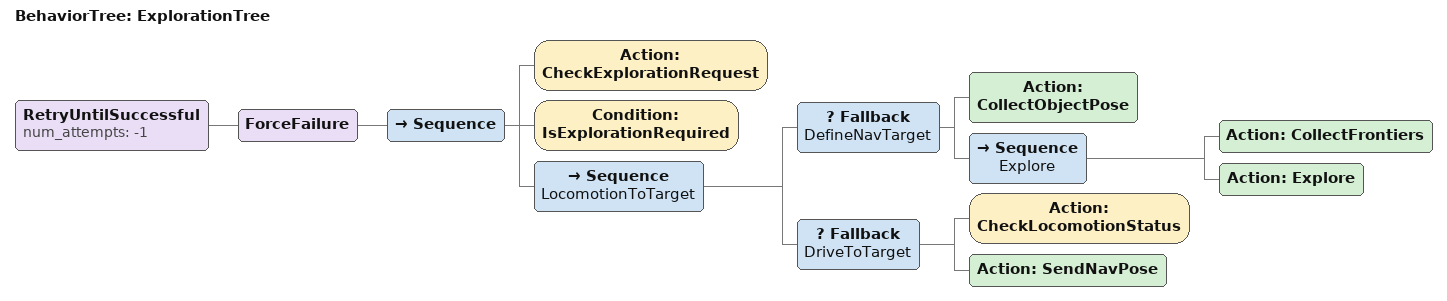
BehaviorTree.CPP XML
<?xml version="1.0"?>
<root main_tree_to_execute="ExplorationTree">
    <BehaviorTree ID="ExplorationTree">
        <RetryUntilSuccessful num_attempts="-1">
            <ForceFailure>
                <Sequence>
                    <Action ID="CheckExplorationRequest"/>
                    <Condition ID="IsExplorationRequired"/>
                    <Sequence name="LocomotionToTarget">
                        <Fallback name="DefineNavTarget">
                            <Action ID="CollectObjectPose"/>
                            <Sequence name="Explore">
                                <Action ID="CollectFrontiers"/>
                                <Action ID="Explore"/>
                            </Sequence>
                        </Fallback>
                        <Fallback name="DriveToTarget">
                            <Action ID="CheckLocomotionStatus"/>
                            <Action ID="SendNavPose"/>
                        </Fallback>
                    </Sequence>
                </Sequence>
            </ForceFailure>
        </RetryUntilSuccessful>
    </BehaviorTree>
</root>
